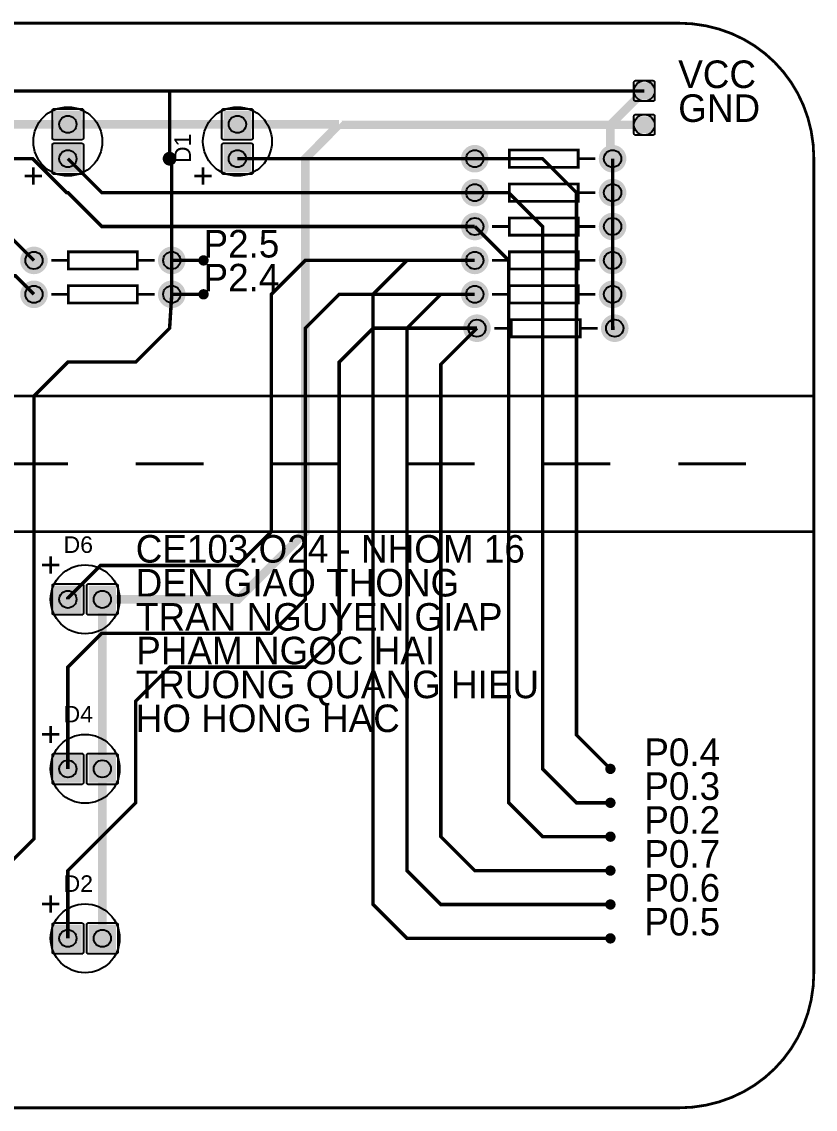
# Model space of a CAD drawing. Header units: centimetres. Extents: x -13 to -2, y -4 to 4.
# Drawn here: x -7.84 to -1.99, y -4.01 to 4.01 of the extents above; entities that cross this region are included whole.
import ezdxf

# ---------------------------------------------------------------- set-up
doc = ezdxf.new("R2010")
doc.units = ezdxf.units.CM
doc.layers.get('0').update_dxf_attribs({"linetype": 'CONTINUOUS'})

# ---------------------------------------------------------------- blocks, each defined once
blk = doc.blocks.new('EPAD')
at = {"const_width": 0.5}
blk.add_lwpolyline([(-0.25, 0, 1), (0.25, 0, 1)], format="xyb", close=True, dxfattribs=at)
blk = doc.blocks.new('RPAD')
blk.add_trace([(-0.5, -0.5), (-0.5, 0.5), (0.5, -0.5), (0.5, 0.5)])

msp = doc.modelspace()

# ---------------------------------------------------------------- linework, layer by layer
for points, const_width in [([(-12, 4), (-3, 4)], 0.02032), ([(-12, 4), (-3, 4)], 0.02032), ([(-2, 3), (-2.005051, 3.103928), (-2.019897, 3.204468), (-2.044082, 3.301163), (-2.077148, 3.393555), (-2.118637, 3.481186), (-2.168091, 3.563599), (-2.225052, 3.640335), (-2.289062, 3.710938), (-2.359665, 3.774948), (-2.436401, 3.831909), (-2.518814, 3.881363), (-2.606445, 3.922852), (-2.698837, 3.955917), (-2.795532, 3.980103), (-2.896072, 3.994949), (-3, 4)], 0.02032), ([(-2, 3), (-2.005051, 3.103928), (-2.019897, 3.204468), (-2.044082, 3.301163), (-2.077148, 3.393555), (-2.118637, 3.481186), (-2.168091, 3.563599), (-2.225052, 3.640335), (-2.289062, 3.710938), (-2.359665, 3.774948), (-2.436401, 3.831909), (-2.518814, 3.881363), (-2.606445, 3.922852), (-2.698837, 3.955917), (-2.795532, 3.980103), (-2.896072, 3.994949), (-3, 4)], 0.02032), ([(-3.25, 3.5), (-3.5, 3.25), (-3.5, 3.016), (-3.484, 3)], 0.0635), ([(-6.75, 3), (-6.75, 3.5), (-10.238, 3.5), (-10.488, 3.25)], 0.0254), ([(-3.25, 3.5), (-6.75, 3.5)], 0.0254), ([(-7.5, 3.254), (-8.75, 3.254)], 0.0635), ([(-7.5, 3.254), (-6.25, 3.254)], 0.0635), ([(-7.246, -0.25), (-6.246, -0.25), (-5.75, 0.246), (-5.75, 3), (-5.5, 3.254)], 0.0635), ([(-6.25, 3.254), (-5.5, 3.254)], 0.0635), ([(-3.25, 3.25), (-5.496, 3.25), (-5.5, 3.254)], 0.0635), ([(-4.246, 2.9365), (-3.738, 2.9365), (-3.738, 3.0635), (-4.246, 3.0635), (-4.246, 2.9365)], 0.02032), ([(-4.246, 2.9365), (-3.738, 2.9365), (-3.738, 3.0635), (-4.246, 3.0635), (-4.246, 2.9365)], 0.02032), ([(-8.75, 3), (-7.759145, 3), (-7.509145, 2.75), (-7.5, 2.75), (-7.25, 2.5), (-4.5, 2.5)], 0.0254), ([(-7.5, 3), (-7.25, 2.75), (-4.5, 2.75)], 0.0254), ([(-6.734, 2), (-6.734, 2.25), (-6.734, 2.984), (-6.75, 3)], 0.0254), ([(-6.25, 3), (-4.5, 3)], 0.0254), ([(-4.5, 3), (-4, 3), (-3.75, 2.75), (-3.75, -1.25), (-3.5, -1.5)], 0.0254), ([(-4.373, 3), (-4.246, 3)], 0.02032), ([(-4.373, 3), (-4.246, 3)], 0.02032), ([(-3.738, 3), (-3.611, 3)], 0.02032), ([(-3.738, 3), (-3.611, 3)], 0.02032), ([(-3.484, 3), (-3.484, 2.75)], 0.0254), ([(-2, -3), (-2, 3)], 0.02032), ([(-2, -3), (-2, 3)], 0.02032), ([(-7.754, 2.8095), (-7.754, 2.9365)], 0.02032), ([(-7.754, 2.8095), (-7.754, 2.9365)], 0.02032), ([(-6.504, 2.8095), (-6.504, 2.9365)], 0.02032), ([(-6.504, 2.8095), (-6.504, 2.9365)], 0.02032), ([(-7.8175, 2.873), (-7.6905, 2.873)], 0.02032), ([(-7.8175, 2.873), (-7.6905, 2.873)], 0.02032), ([(-6.5675, 2.873), (-6.4405, 2.873)], 0.02032), ([(-6.5675, 2.873), (-6.4405, 2.873)], 0.02032), ([(-4.246, 2.6865), (-3.738, 2.6865), (-3.738, 2.8135), (-4.246, 2.8135), (-4.246, 2.6865)], 0.02032), ([(-4.246, 2.6865), (-3.738, 2.6865), (-3.738, 2.8135), (-4.246, 2.8135), (-4.246, 2.6865)], 0.02032), ([(-4.5, 2.75), (-4.25, 2.75), (-4, 2.5), (-4, -1.5), (-3.75, -1.75), (-3.5, -1.75)], 0.0254), ([(-4.373, 2.75), (-4.246, 2.75)], 0.02032), ([(-4.373, 2.75), (-4.246, 2.75)], 0.02032), ([(-3.738, 2.75), (-3.611, 2.75)], 0.02032), ([(-3.738, 2.75), (-3.611, 2.75)], 0.02032), ([(-3.484, 2.75), (-3.484, 2.5)], 0.0254), ([(-4.246, 2.4365), (-3.738, 2.4365), (-3.738, 2.5635), (-4.246, 2.5635), (-4.246, 2.4365)], 0.02032), ([(-4.246, 2.4365), (-3.738, 2.4365), (-3.738, 2.5635), (-4.246, 2.5635), (-4.246, 2.4365)], 0.02032), ([(-9, 2.5), (-8.636328, 2.136328), (-7.886328, 2.136328), (-7.75, 2)], 0.0254), ([(-8.25, 2.5), (-8, 2.5), (-7.75, 2.25)], 0.0254), ([(-4.5, 2.5), (-4.25, 2.25), (-4.25, -1.75), (-4, -2), (-3.5, -2)], 0.0254), ([(-4.373, 2.5), (-4.246, 2.5)], 0.02032), ([(-4.373, 2.5), (-4.246, 2.5)], 0.02032), ([(-3.738, 2.5), (-3.611, 2.5)], 0.02032), ([(-3.738, 2.5), (-3.611, 2.5)], 0.02032), ([(-3.484, 2.5), (-3.484, 2.25), (-3.484, 2), (-3.484, 1.75), (-3.468, 1.75)], 0.0254), ([(-7.623, 2.25), (-7.496, 2.25)], 0.02032), ([(-7.623, 2.25), (-7.496, 2.25)], 0.02032), ([(-7.5, -0.25), (-7.5, -0.240432), (-7.259568, 0), (-6.25, 0), (-6, 0.25), (-6, 2), (-5.75, 2.25), (-4.5, 2.25)], 0.0254), ([(-7.496, 2.1865), (-6.988, 2.1865), (-6.988, 2.3135), (-7.496, 2.3135), (-7.496, 2.1865)], 0.02032), ([(-7.496, 2.1865), (-6.988, 2.1865), (-6.988, 2.3135), (-7.496, 2.3135), (-7.496, 2.1865)], 0.02032), ([(-6.988, 2.25), (-6.861, 2.25)], 0.02032), ([(-6.988, 2.25), (-6.861, 2.25)], 0.02032), ([(-6.734, 2.25), (-6.5, 2.25)], 0.0254), ([(-4.5, 2.25), (-5, 2.25), (-5.25, 2), (-5.25, -2.5), (-5, -2.75), (-3.5, -2.75)], 0.0254), ([(-4.373, 2.25), (-4.246, 2.25)], 0.02032), ([(-4.373, 2.25), (-4.246, 2.25)], 0.02032), ([(-4.246, 2.1865), (-3.738, 2.1865), (-3.738, 2.3135), (-4.246, 2.3135), (-4.246, 2.1865)], 0.02032), ([(-4.246, 2.1865), (-3.738, 2.1865), (-3.738, 2.3135), (-4.246, 2.3135), (-4.246, 2.1865)], 0.02032), ([(-3.738, 2.25), (-3.611, 2.25)], 0.02032), ([(-3.738, 2.25), (-3.611, 2.25)], 0.02032), ([(-8.5, -2.516), (-8.25, -2.516), (-7.75, -2.016), (-7.75, 1.25), (-7.5, 1.5), (-7, 1.5), (-6.75, 1.75), (-6.734, 2)], 0.0254), ([(-7.623, 2), (-7.496, 2)], 0.02032), ([(-7.623, 2), (-7.496, 2)], 0.02032), ([(-7.5, -1.5), (-7.5, -0.75), (-7.25, -0.5), (-6, -0.5), (-5.75, -0.25), (-5.75, 1.75), (-5.5, 2), (-4.5, 2)], 0.0254), ([(-7.496, 1.9365), (-6.988, 1.9365), (-6.988, 2.0635), (-7.496, 2.0635), (-7.496, 1.9365)], 0.02032), ([(-7.496, 1.9365), (-6.988, 1.9365), (-6.988, 2.0635), (-7.496, 2.0635), (-7.496, 1.9365)], 0.02032), ([(-6.988, 2), (-6.861, 2)], 0.02032), ([(-6.988, 2), (-6.861, 2)], 0.02032), ([(-6.734, 2), (-6.5, 2)], 0.0254), ([(-4.5, 2), (-4.75, 2), (-5, 1.75), (-5, -2.25), (-4.75, -2.5), (-3.5, -2.5)], 0.0254), ([(-4.373, 2), (-4.246, 2)], 0.02032), ([(-4.373, 2), (-4.246, 2)], 0.02032), ([(-4.246, 1.9365), (-3.738, 1.9365), (-3.738, 2.0635), (-4.246, 2.0635), (-4.246, 1.9365)], 0.02032), ([(-4.246, 1.9365), (-3.738, 1.9365), (-3.738, 2.0635), (-4.246, 2.0635), (-4.246, 1.9365)], 0.02032), ([(-3.738, 2), (-3.611, 2)], 0.02032), ([(-3.738, 2), (-3.611, 2)], 0.02032), ([(-4.23, 1.6865), (-3.722, 1.6865), (-3.722, 1.8135), (-4.23, 1.8135), (-4.23, 1.6865)], 0.02032), ([(-4.23, 1.6865), (-3.722, 1.6865), (-3.722, 1.8135), (-4.23, 1.8135), (-4.23, 1.6865)], 0.02032), ([(-7.5, -2.75), (-7.5, -2.25), (-7, -1.75), (-7, -1), (-6.75, -0.75), (-5.75, -0.75), (-5.5, -0.5), (-5.5, 1.5), (-5.25, 1.75), (-4.484, 1.75)], 0.0254), ([(-4.484, 1.75), (-4.75, 1.484), (-4.75, -2), (-4.5, -2.25), (-3.5, -2.25)], 0.0254), ([(-4.357, 1.75), (-4.23, 1.75)], 0.02032), ([(-4.357, 1.75), (-4.23, 1.75)], 0.02032), ([(-3.722, 1.75), (-3.595, 1.75)], 0.02032), ([(-3.722, 1.75), (-3.595, 1.75)], 0.02032), ([(-9.25, 1.25), (-7, 1.25)], 0.02032), ([(-9.25, 1.25), (-7, 1.25)], 0.02032), ([(-7, 1.25), (-2, 1.25)], 0.02032), ([(-7, 1.25), (-2, 1.25)], 0.02032), ([(-8, 0.75), (-7.5, 0.75)], 0.02032), ([(-8, 0.75), (-7.5, 0.75)], 0.02032), ([(-7, 0.75), (-6.5, 0.75)], 0.02032), ([(-7, 0.75), (-6.5, 0.75)], 0.02032), ([(-6, 0.75), (-5.75, 0.75), (-5.5, 0.75)], 0.02032), ([(-6, 0.75), (-5.75, 0.75), (-5.5, 0.75)], 0.02032), ([(-5, 0.75), (-4.5, 0.75)], 0.02032), ([(-5, 0.75), (-4.5, 0.75)], 0.02032), ([(-4, 0.75), (-3.5, 0.75)], 0.02032), ([(-4, 0.75), (-3.5, 0.75)], 0.02032), ([(-3, 0.75), (-2.5, 0.75)], 0.02032), ([(-3, 0.75), (-2.5, 0.75)], 0.02032), ([(-9.25, 0.25), (-7, 0.25)], 0.02032), ([(-9.25, 0.25), (-7, 0.25)], 0.02032), ([(-7, 0.25), (-2, 0.25)], 0.02032), ([(-7, 0.25), (-2, 0.25)], 0.02032), ([(-7.6905, 0.004), (-7.5635, 0.004)], 0.02032), ([(-7.6905, 0.004), (-7.5635, 0.004)], 0.02032), ([(-7.627, 0.0675), (-7.627, -0.0595)], 0.02032), ([(-7.627, 0.0675), (-7.627, -0.0595)], 0.02032), ([(-7.246, -0.25), (-7.246, -1.5), (-7.246, -2.75)], 0.0635), ([(-7.627, -1.1825), (-7.627, -1.3095)], 0.02032), ([(-7.627, -1.1825), (-7.627, -1.3095)], 0.02032), ([(-7.6905, -1.246), (-7.5635, -1.246)], 0.02032), ([(-7.6905, -1.246), (-7.5635, -1.246)], 0.02032), ([(-7.6905, -2.496), (-7.5635, -2.496)], 0.02032), ([(-7.6905, -2.496), (-7.5635, -2.496)], 0.02032), ([(-7.627, -2.4325), (-7.627, -2.5595)], 0.02032), ([(-7.627, -2.4325), (-7.627, -2.5595)], 0.02032), ([(-3, -4), (-2.896072, -3.994949), (-2.795532, -3.980103), (-2.698837, -3.955917), (-2.606445, -3.922852), (-2.518814, -3.881363), (-2.436401, -3.831909), (-2.359665, -3.774948), (-2.289062, -3.710938), (-2.225052, -3.640335), (-2.168091, -3.563599), (-2.118637, -3.481186), (-2.077148, -3.393555), (-2.044082, -3.301163), (-2.019897, -3.204468), (-2.005051, -3.103928), (-2, -3)], 0.02032), ([(-3, -4), (-2.896072, -3.994949), (-2.795532, -3.980103), (-2.698837, -3.955917), (-2.606445, -3.922852), (-2.518814, -3.881363), (-2.436401, -3.831909), (-2.359665, -3.774948), (-2.289062, -3.710938), (-2.225052, -3.640335), (-2.168091, -3.563599), (-2.118637, -3.481186), (-2.077148, -3.393555), (-2.044082, -3.301163), (-2.019897, -3.204468), (-2.005051, -3.103928), (-2, -3)], 0.02032), ([(-12, -4), (-3, -4)], 0.02032), ([(-12, -4), (-3, -4)], 0.02032)]:
    msp.add_lwpolyline(points, dxfattribs=dict(const_width=const_width))
for points in [[(-3.3135, 3.5762), (-3.1865, 3.5762), (-3.183903, 3.575947), (-3.181502, 3.57522), (-3.179342, 3.574065), (-3.177471, 3.572529), (-3.175935, 3.570657), (-3.17478, 3.568498), (-3.174053, 3.566097), (-3.1738, 3.5635), (-3.1738, 3.4365), (-3.174053, 3.433903), (-3.17478, 3.431502), (-3.175935, 3.429343), (-3.177471, 3.427471), (-3.179342, 3.425935), (-3.181502, 3.42478), (-3.183903, 3.424053), (-3.1865, 3.4238), (-3.3135, 3.4238), (-3.316097, 3.424053), (-3.318498, 3.42478), (-3.320658, 3.425935), (-3.322529, 3.427471), (-3.324065, 3.429343), (-3.32522, 3.431502), (-3.325947, 3.433903), (-3.3262, 3.4365), (-3.3262, 3.5635), (-3.325947, 3.566097), (-3.32522, 3.568498), (-3.324065, 3.570657), (-3.322529, 3.572529), (-3.320658, 3.574065), (-3.318498, 3.57522), (-3.316097, 3.575947), (-3.3135, 3.5762)], [(-7.6143, 3.1524), (-7.6143, 3.3556), (-7.614047, 3.358197), (-7.61332, 3.360598), (-7.612165, 3.362758), (-7.610629, 3.364629), (-7.608757, 3.366165), (-7.606598, 3.36732), (-7.604197, 3.368047), (-7.6016, 3.3683), (-7.3984, 3.3683), (-7.395803, 3.368047), (-7.393402, 3.36732), (-7.391243, 3.366165), (-7.389371, 3.364629), (-7.387835, 3.362758), (-7.38668, 3.360598), (-7.385953, 3.358197), (-7.3857, 3.3556), (-7.3857, 3.1524), (-7.385953, 3.149803), (-7.38668, 3.147402), (-7.387835, 3.145242), (-7.389371, 3.143371), (-7.391243, 3.141835), (-7.393402, 3.14068), (-7.395803, 3.139953), (-7.3984, 3.1397), (-7.6016, 3.1397), (-7.604197, 3.139953), (-7.606598, 3.14068), (-7.608757, 3.141835), (-7.610629, 3.143371), (-7.612165, 3.145242), (-7.61332, 3.147402), (-7.614047, 3.149803), (-7.6143, 3.1524)], [(-6.3643, 3.1524), (-6.3643, 3.3556), (-6.364047, 3.358197), (-6.36332, 3.360598), (-6.362165, 3.362758), (-6.360629, 3.364629), (-6.358757, 3.366165), (-6.356598, 3.36732), (-6.354197, 3.368047), (-6.3516, 3.3683), (-6.1484, 3.3683), (-6.145803, 3.368047), (-6.143402, 3.36732), (-6.141243, 3.366165), (-6.139371, 3.364629), (-6.137835, 3.362758), (-6.13668, 3.360598), (-6.135953, 3.358197), (-6.1357, 3.3556), (-6.1357, 3.1524), (-6.135953, 3.149803), (-6.13668, 3.147402), (-6.137835, 3.145242), (-6.139371, 3.143371), (-6.141243, 3.141835), (-6.143402, 3.14068), (-6.145803, 3.139953), (-6.1484, 3.1397), (-6.3516, 3.1397), (-6.354197, 3.139953), (-6.356598, 3.14068), (-6.358757, 3.141835), (-6.360629, 3.143371), (-6.362165, 3.145242), (-6.36332, 3.147402), (-6.364047, 3.149803), (-6.3643, 3.1524)], [(-3.3135, 3.3262), (-3.1865, 3.3262), (-3.183903, 3.325947), (-3.181502, 3.32522), (-3.179342, 3.324065), (-3.177471, 3.322529), (-3.175935, 3.320657), (-3.17478, 3.318498), (-3.174053, 3.316097), (-3.1738, 3.3135), (-3.1738, 3.1865), (-3.174053, 3.183903), (-3.17478, 3.181502), (-3.175935, 3.179343), (-3.177471, 3.177471), (-3.179342, 3.175935), (-3.181502, 3.17478), (-3.183903, 3.174053), (-3.1865, 3.1738), (-3.3135, 3.1738), (-3.316097, 3.174053), (-3.318498, 3.17478), (-3.320658, 3.175935), (-3.322529, 3.177471), (-3.324065, 3.179343), (-3.32522, 3.181502), (-3.325947, 3.183903), (-3.3262, 3.1865), (-3.3262, 3.3135), (-3.325947, 3.316097), (-3.32522, 3.318498), (-3.324065, 3.320657), (-3.322529, 3.322529), (-3.320658, 3.324065), (-3.318498, 3.32522), (-3.316097, 3.325947), (-3.3135, 3.3262)], [(-7.6143, 2.8984), (-7.6143, 3.1016), (-7.614047, 3.104197), (-7.61332, 3.106598), (-7.612165, 3.108758), (-7.610629, 3.110629), (-7.608757, 3.112165), (-7.606598, 3.11332), (-7.604197, 3.114047), (-7.6016, 3.1143), (-7.3984, 3.1143), (-7.395803, 3.114047), (-7.393402, 3.11332), (-7.391243, 3.112165), (-7.389371, 3.110629), (-7.387835, 3.108758), (-7.38668, 3.106598), (-7.385953, 3.104197), (-7.3857, 3.1016), (-7.3857, 2.8984), (-7.385953, 2.895803), (-7.38668, 2.893402), (-7.387835, 2.891242), (-7.389371, 2.889371), (-7.391243, 2.887835), (-7.393402, 2.88668), (-7.395803, 2.885953), (-7.3984, 2.8857), (-7.6016, 2.8857), (-7.604197, 2.885953), (-7.606598, 2.88668), (-7.608757, 2.887835), (-7.610629, 2.889371), (-7.612165, 2.891242), (-7.61332, 2.893402), (-7.614047, 2.895803), (-7.6143, 2.8984)], [(-6.3643, 2.8984), (-6.3643, 3.1016), (-6.364047, 3.104197), (-6.36332, 3.106598), (-6.362165, 3.108758), (-6.360629, 3.110629), (-6.358757, 3.112165), (-6.356598, 3.11332), (-6.354197, 3.114047), (-6.3516, 3.1143), (-6.1484, 3.1143), (-6.145803, 3.114047), (-6.143402, 3.11332), (-6.141243, 3.112165), (-6.139371, 3.110629), (-6.137835, 3.108758), (-6.13668, 3.106598), (-6.135953, 3.104197), (-6.1357, 3.1016), (-6.1357, 2.8984), (-6.135953, 2.895803), (-6.13668, 2.893402), (-6.137835, 2.891242), (-6.139371, 2.889371), (-6.141243, 2.887835), (-6.143402, 2.88668), (-6.145803, 2.885953), (-6.1484, 2.8857), (-6.3516, 2.8857), (-6.354197, 2.885953), (-6.356598, 2.88668), (-6.358757, 2.887835), (-6.360629, 2.889371), (-6.362165, 2.891242), (-6.36332, 2.893402), (-6.364047, 2.895803), (-6.3643, 2.8984)], [(-7.6016, -0.1357), (-7.3984, -0.1357), (-7.395803, -0.135953), (-7.393402, -0.13668), (-7.391242, -0.137835), (-7.389371, -0.139371), (-7.387835, -0.141243), (-7.38668, -0.143402), (-7.385953, -0.145803), (-7.3857, -0.1484), (-7.3857, -0.3516), (-7.385953, -0.354197), (-7.38668, -0.356598), (-7.387835, -0.358757), (-7.389371, -0.360629), (-7.391242, -0.362165), (-7.393402, -0.36332), (-7.395803, -0.364047), (-7.3984, -0.3643), (-7.6016, -0.3643), (-7.604197, -0.364047), (-7.606598, -0.36332), (-7.608758, -0.362165), (-7.610629, -0.360629), (-7.612165, -0.358757), (-7.61332, -0.356598), (-7.614047, -0.354197), (-7.6143, -0.3516), (-7.6143, -0.1484), (-7.614047, -0.145803), (-7.61332, -0.143402), (-7.612165, -0.141243), (-7.610629, -0.139371), (-7.608758, -0.137835), (-7.606598, -0.13668), (-7.604197, -0.135953), (-7.6016, -0.1357)], [(-7.3476, -0.1357), (-7.1444, -0.1357), (-7.141803, -0.135953), (-7.139402, -0.13668), (-7.137242, -0.137835), (-7.135371, -0.139371), (-7.133835, -0.141243), (-7.13268, -0.143402), (-7.131953, -0.145803), (-7.1317, -0.1484), (-7.1317, -0.3516), (-7.131953, -0.354197), (-7.13268, -0.356598), (-7.133835, -0.358757), (-7.135371, -0.360629), (-7.137242, -0.362165), (-7.139402, -0.36332), (-7.141803, -0.364047), (-7.1444, -0.3643), (-7.3476, -0.3643), (-7.350197, -0.364047), (-7.352598, -0.36332), (-7.354758, -0.362165), (-7.356629, -0.360629), (-7.358165, -0.358757), (-7.35932, -0.356598), (-7.360047, -0.354197), (-7.3603, -0.3516), (-7.3603, -0.1484), (-7.360047, -0.145803), (-7.35932, -0.143402), (-7.358165, -0.141243), (-7.356629, -0.139371), (-7.354758, -0.137835), (-7.352598, -0.13668), (-7.350197, -0.135953), (-7.3476, -0.1357)], [(-7.6016, -1.3857), (-7.3984, -1.3857), (-7.395803, -1.385953), (-7.393402, -1.38668), (-7.391242, -1.387835), (-7.389371, -1.389371), (-7.387835, -1.391243), (-7.38668, -1.393402), (-7.385953, -1.395803), (-7.3857, -1.3984), (-7.3857, -1.6016), (-7.385953, -1.604197), (-7.38668, -1.606598), (-7.387835, -1.608757), (-7.389371, -1.610629), (-7.391242, -1.612165), (-7.393402, -1.61332), (-7.395803, -1.614047), (-7.3984, -1.6143), (-7.6016, -1.6143), (-7.604197, -1.614047), (-7.606598, -1.61332), (-7.608758, -1.612165), (-7.610629, -1.610629), (-7.612165, -1.608757), (-7.61332, -1.606598), (-7.614047, -1.604197), (-7.6143, -1.6016), (-7.6143, -1.3984), (-7.614047, -1.395803), (-7.61332, -1.393402), (-7.612165, -1.391243), (-7.610629, -1.389371), (-7.608758, -1.387835), (-7.606598, -1.38668), (-7.604197, -1.385953), (-7.6016, -1.3857)], [(-7.3476, -1.3857), (-7.1444, -1.3857), (-7.141803, -1.385953), (-7.139402, -1.38668), (-7.137242, -1.387835), (-7.135371, -1.389371), (-7.133835, -1.391243), (-7.13268, -1.393402), (-7.131953, -1.395803), (-7.1317, -1.3984), (-7.1317, -1.6016), (-7.131953, -1.604197), (-7.13268, -1.606598), (-7.133835, -1.608757), (-7.135371, -1.610629), (-7.137242, -1.612165), (-7.139402, -1.61332), (-7.141803, -1.614047), (-7.1444, -1.6143), (-7.3476, -1.6143), (-7.350197, -1.614047), (-7.352598, -1.61332), (-7.354758, -1.612165), (-7.356629, -1.610629), (-7.358165, -1.608757), (-7.35932, -1.606598), (-7.360047, -1.604197), (-7.3603, -1.6016), (-7.3603, -1.3984), (-7.360047, -1.395803), (-7.35932, -1.393402), (-7.358165, -1.391243), (-7.356629, -1.389371), (-7.354758, -1.387835), (-7.352598, -1.38668), (-7.350197, -1.385953), (-7.3476, -1.3857)], [(-7.6016, -2.6357), (-7.3984, -2.6357), (-7.395803, -2.635953), (-7.393402, -2.63668), (-7.391242, -2.637835), (-7.389371, -2.639371), (-7.387835, -2.641243), (-7.38668, -2.643402), (-7.385953, -2.645803), (-7.3857, -2.6484), (-7.3857, -2.8516), (-7.385953, -2.854197), (-7.38668, -2.856598), (-7.387835, -2.858757), (-7.389371, -2.860629), (-7.391242, -2.862165), (-7.393402, -2.86332), (-7.395803, -2.864047), (-7.3984, -2.8643), (-7.6016, -2.8643), (-7.604197, -2.864047), (-7.606598, -2.86332), (-7.608758, -2.862165), (-7.610629, -2.860629), (-7.612165, -2.858757), (-7.61332, -2.856598), (-7.614047, -2.854197), (-7.6143, -2.8516), (-7.6143, -2.6484), (-7.614047, -2.645803), (-7.61332, -2.643402), (-7.612165, -2.641243), (-7.610629, -2.639371), (-7.608758, -2.637835), (-7.606598, -2.63668), (-7.604197, -2.635953), (-7.6016, -2.6357)], [(-7.3476, -2.6357), (-7.1444, -2.6357), (-7.141803, -2.635953), (-7.139402, -2.63668), (-7.137242, -2.637835), (-7.135371, -2.639371), (-7.133835, -2.641243), (-7.13268, -2.643402), (-7.131953, -2.645803), (-7.1317, -2.6484), (-7.1317, -2.8516), (-7.131953, -2.854197), (-7.13268, -2.856598), (-7.133835, -2.858757), (-7.135371, -2.860629), (-7.137242, -2.862165), (-7.139402, -2.86332), (-7.141803, -2.864047), (-7.1444, -2.8643), (-7.3476, -2.8643), (-7.350197, -2.864047), (-7.352598, -2.86332), (-7.354758, -2.862165), (-7.356629, -2.860629), (-7.358165, -2.858757), (-7.35932, -2.856598), (-7.360047, -2.854197), (-7.3603, -2.8516), (-7.3603, -2.6484), (-7.360047, -2.645803), (-7.35932, -2.643402), (-7.358165, -2.641243), (-7.356629, -2.639371), (-7.354758, -2.637835), (-7.352598, -2.63668), (-7.350197, -2.635953), (-7.3476, -2.6357)]]:
    msp.add_lwpolyline(points, close=True)
for centre, radius in [((-3.25, 3.5), 0.0762), ((-7.5, 3.127), 0.254), ((-7.5, 3.127), 0.254), ((-6.25, 3.127), 0.254), ((-6.25, 3.127), 0.254), ((-7.5, 3.254), 0.0635), ((-6.25, 3.254), 0.0635), ((-3.25, 3.25), 0.0762), ((-7.5, 3), 0.0635), ((-7.5, 3.127), 0), ((-7.5, 3.127), 0), ((-6.25, 3), 0.0635), ((-6.25, 3.127), 0), ((-6.25, 3.127), 0), ((-4.5, 3), 0.0635), ((-3.484, 3), 0.0635), ((-6.75, 3), 0.0254), ((-4.5, 2.75), 0.0635), ((-3.484, 2.75), 0.0635), ((-4.5, 2.5), 0.0635), ((-3.484, 2.5), 0.0635), ((-7.75, 2.25), 0.0635), ((-6.734, 2.25), 0.0635), ((-6.5, 2.25), 0.0254), ((-4.5, 2.25), 0.0635), ((-3.484, 2.25), 0.0635), ((-7.75, 2), 0.0635), ((-6.734, 2), 0.0635), ((-6.5, 2), 0.0254), ((-4.5, 2), 0.0635), ((-3.484, 2), 0.0635), ((-4.484, 1.75), 0.0635), ((-3.468, 1.75), 0.0635), ((-7.373, -0.25), 0.254), ((-7.373, -0.25), 0.254), ((-7.5, -0.25), 0.0635), ((-7.246, -0.25), 0.0635), ((-7.373, -0.25), 0), ((-7.373, -0.25), 0), ((-7.373, -1.5), 0.254), ((-7.373, -1.5), 0.254), ((-7.5, -1.5), 0.0635), ((-7.246, -1.5), 0.0635), ((-7.373, -1.5), 0), ((-7.373, -1.5), 0), ((-3.5, -1.5), 0.0254), ((-3.5, -1.75), 0.0254), ((-3.5, -2), 0.0254), ((-3.5, -2.25), 0.0254), ((-3.5, -2.5), 0.0254), ((-7.373, -2.75), 0.254), ((-7.373, -2.75), 0.254), ((-7.5, -2.75), 0.0635), ((-7.246, -2.75), 0.0635), ((-3.5, -2.75), 0.0254), ((-7.373, -2.75), 0), ((-7.373, -2.75), 0)]:
    msp.add_circle(centre, radius)

# ---------------------------------------------------------------- block references
for name, p, xscale, yscale in [('RPAD', (-3.25, 3.5), 0.127, 0.127), ('RPAD', (-3.25, 3.25), 0.127, 0.127), ('EPAD', (-6.75, 3), 0.1016, 0.1016), ('EPAD', (-4.5, 3), 0.2032, 0.2032), ('EPAD', (-4.5, 3), 0.1778, 0.1778), ('EPAD', (-3.484, 3), 0.2032, 0.2032), ('EPAD', (-3.484, 3), 0.1778, 0.1778), ('EPAD', (-6.75, 3), 0.0762, 0.0762), ('EPAD', (-4.5, 2.75), 0.2032, 0.2032), ('EPAD', (-4.5, 2.75), 0.1778, 0.1778), ('EPAD', (-3.484, 2.75), 0.2032, 0.2032), ('EPAD', (-3.484, 2.75), 0.1778, 0.1778), ('EPAD', (-4.5, 2.5), 0.2032, 0.2032), ('EPAD', (-4.5, 2.5), 0.1778, 0.1778), ('EPAD', (-3.484, 2.5), 0.2032, 0.2032), ('EPAD', (-3.484, 2.5), 0.1778, 0.1778), ('EPAD', (-7.75, 2.25), 0.2032, 0.2032), ('EPAD', (-7.75, 2.25), 0.1778, 0.1778), ('EPAD', (-6.734, 2.25), 0.2032, 0.2032), ('EPAD', (-6.734, 2.25), 0.1778, 0.1778), ('EPAD', (-4.5, 2.25), 0.2032, 0.2032), ('EPAD', (-4.5, 2.25), 0.1778, 0.1778), ('EPAD', (-3.484, 2.25), 0.2032, 0.2032), ('EPAD', (-3.484, 2.25), 0.1778, 0.1778), ('EPAD', (-6.5, 2.25), 0.0762, 0.0762), ('EPAD', (-7.75, 2), 0.2032, 0.2032), ('EPAD', (-7.75, 2), 0.1778, 0.1778), ('EPAD', (-6.734, 2), 0.2032, 0.2032), ('EPAD', (-6.734, 2), 0.1778, 0.1778), ('EPAD', (-4.5, 2), 0.2032, 0.2032), ('EPAD', (-4.5, 2), 0.1778, 0.1778), ('EPAD', (-3.484, 2), 0.2032, 0.2032), ('EPAD', (-3.484, 2), 0.1778, 0.1778), ('EPAD', (-6.5, 2), 0.0762, 0.0762), ('EPAD', (-4.484, 1.75), 0.2032, 0.2032), ('EPAD', (-3.468, 1.75), 0.2032, 0.2032), ('EPAD', (-4.484, 1.75), 0.1778, 0.1778), ('EPAD', (-3.468, 1.75), 0.1778, 0.1778), ('RPAD', (-7.5, -0.25), 0.2032, 0.2032), ('RPAD', (-7.246, -0.25), 0.2032, 0.2032), ('RPAD', (-7.5, -1.5), 0.2032, 0.2032), ('RPAD', (-7.246, -1.5), 0.2032, 0.2032), ('EPAD', (-3.5, -1.5), 0.0762, 0.0762), ('EPAD', (-3.5, -1.75), 0.0762, 0.0762), ('EPAD', (-3.5, -2), 0.0762, 0.0762), ('EPAD', (-3.5, -2.25), 0.0762, 0.0762), ('EPAD', (-3.5, -2.5), 0.0762, 0.0762), ('RPAD', (-7.5, -2.75), 0.2032, 0.2032), ('RPAD', (-7.246, -2.75), 0.2032, 0.2032), ('EPAD', (-3.5, -2.75), 0.0762, 0.0762)]:
    msp.add_blockref(name, p, dxfattribs=dict(xscale=xscale, yscale=yscale))
at = {"xscale": 0.2032, "yscale": 0.2032, "rotation": 90}
for p in [(-7.5, 3.254), (-6.25, 3.254), (-7.5, 3), (-6.25, 3)]:
    msp.add_blockref('RPAD', p, dxfattribs=at)

# ---------------------------------------------------------------- texts
for s, p in [('VCC', (-3, 3.5214)), ('VCC', (-3, 3.5214)), ('GND', (-3, 3.2714)), ('GND', (-3, 3.2714)), ('P2.5', (-6.5, 2.2714)), ('P2.5', (-6.5, 2.2714)), ('P2.4', (-6.5, 2.0214)), ('P2.4', (-6.5, 2.0214)), ('CE103.O24 - NHOM 16', (-7, 0.0214)), ('CE103.O24 - NHOM 16', (-7, 0.0214)), ('DEN GIAO THONG', (-7, -0.2286)), ('DEN GIAO THONG', (-7, -0.2286)), ('TRAN NGUYEN GIAP', (-6.998, -0.4806)), ('TRAN NGUYEN GIAP', (-6.998, -0.4806)), ('PHAM NGOC HAI', (-6.996, -0.7286)), ('PHAM NGOC HAI', (-6.996, -0.7286)), ('TRUONG QUANG HIEU', (-7, -0.9786)), ('TRUONG QUANG HIEU', (-7, -0.9786)), ('HO HONG HAC', (-7, -1.2286)), ('HO HONG HAC', (-7, -1.2286)), ('P0.4', (-3.25, -1.4786)), ('P0.4', (-3.25, -1.4786)), ('P0.3', (-3.25, -1.7286)), ('P0.3', (-3.25, -1.7286)), ('P0.2', (-3.25, -1.9786)), ('P0.2', (-3.25, -1.9786)), ('P0.7', (-3.25, -2.2286)), ('P0.7', (-3.25, -2.2286)), ('P0.6', (-3.25, -2.4786)), ('P0.6', (-3.25, -2.4786)), ('P0.5', (-3.25, -2.7286)), ('P0.5', (-3.25, -2.7286))]:
    msp.add_text(s, height=0.2032).set_placement(p)
at = {"width": 1.041667}
msp.add_text('D1', height=0.12192, rotation=90, dxfattribs=at).set_placement((-6.5929, 2.96825))
msp.add_text('D1', height=0.12192, rotation=90, dxfattribs=at).set_placement((-6.5929, 2.96825))
for s, p in [('D6', (-7.53175, 0.0929)), ('D6', (-7.53175, 0.0929)), ('D4', (-7.53175, -1.1571)), ('D4', (-7.53175, -1.1571)), ('D2', (-7.53175, -2.4071)), ('D2', (-7.53175, -2.4071))]:
    msp.add_text(s, height=0.12192, dxfattribs=at).set_placement(p)

doc.saveas('drawing.dxf')
